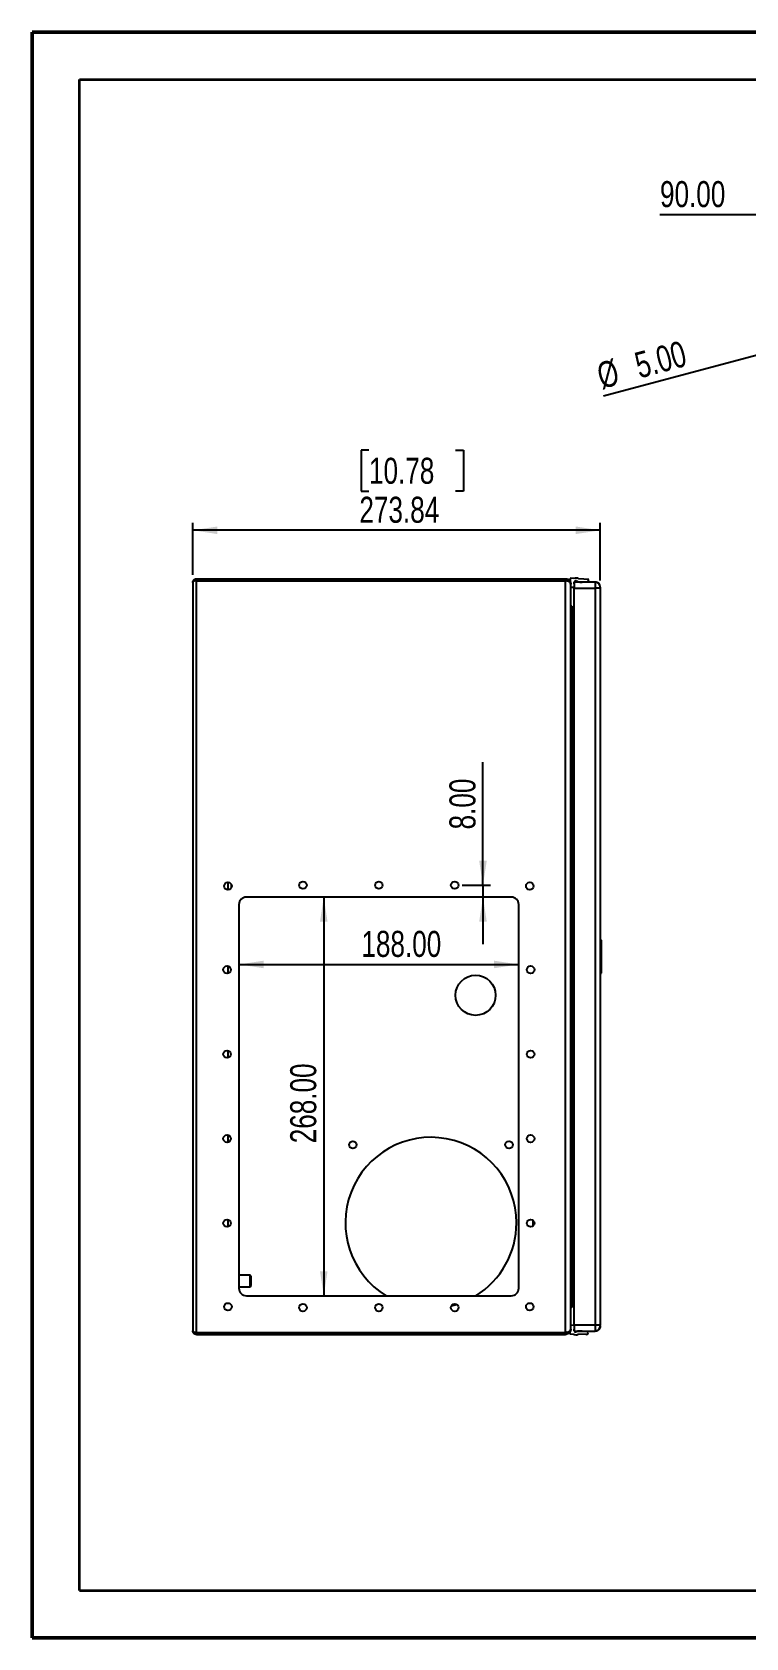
# Model space of a CAD drawing. Header units: millimetres. Extents: x 0 to 279, y 0 to 216.
# Drawn here: x 0 to 95.9, y 0 to 215.9 of the extents above; entities that cross this region are included whole.
import ezdxf

# ---------------------------------------------------------------- set-up
doc = ezdxf.new("R2010")
doc.units = ezdxf.units.MM
doc.layers.add('DIM', color=1, linetype='Continuous')
doc.layers.add('PAGE_BORDER', color=7, linetype='Continuous')
doc.styles.add('SLDTEXTSTYLE0', font='TXT', dxfattribs={"width": 0.75})
doc.dimstyles.new('SLDDIMSTYLE0', dxfattribs={"dimtxt": 3.5, "dimasz": 3.302, "dimexe": 0, "dimexo": 0.0625, "dimgap": 0.875, "dimtad": 1, "dimlfac": 5, "dimrnd": 1e-09, "dimzin": 4, "dimdsep": 46, "dimtxsty": 'SLDTEXTSTYLE0', "dimsah": 1, "dimcen": 0.09, "dimadec": 0, "dimazin": 1, "dimtfac": 1, "dimtofl": 0, "dimtmove": 0, "dimatfit": 3, "dimfxl": 1, "dimfrac": 2, "dimtolj": 1, "dimtzin": 12, "dimarcsym": 0})
doc.dimstyles.new('SLDDIMSTYLE1', dxfattribs={"dimtxt": 3.5, "dimasz": 3.302, "dimexe": 0, "dimexo": 0.0625, "dimgap": 0.875, "dimtad": 1, "dimlfac": 5, "dimrnd": 1e-09, "dimzin": 4, "dimdsep": 46, "dimtxsty": 'SLDTEXTSTYLE0', "dimsah": 1, "dimcen": 0.09, "dimadec": 0, "dimazin": 1, "dimtfac": 1, "dimtmove": 0, "dimatfit": 0, "dimfxl": 1, "dimfrac": 2, "dimtolj": 1, "dimtzin": 12, "dimarcsym": 0})
doc.dimstyles.new('SLDDIMSTYLE2', dxfattribs={"dimtxt": 3.5, "dimasz": 3.302, "dimexe": 0, "dimexo": 0.0625, "dimgap": 0.875, "dimtad": 1, "dimlfac": 5, "dimrnd": 1e-09, "dimzin": 12, "dimdsep": 46, "dimtxsty": 'SLDTEXTSTYLE0', "dimsah": 1, "dimcen": 0.09, "dimadec": 0, "dimazin": 3, "dimtfac": 1, "dimtofl": 0, "dimtmove": 0, "dimatfit": 3, "dimfxl": 1, "dimfrac": 2, "dimtolj": 1, "dimtzin": 12, "dimarcsym": 0})
doc.dimstyles.new('SLDDIMSTYLE5', dxfattribs={"dimtxt": 3.5, "dimasz": 3.302, "dimexe": 0, "dimexo": 0.0625, "dimgap": 0.875, "dimtad": 1, "dimlfac": 5, "dimrnd": 1e-09, "dimzin": 4, "dimdsep": 46, "dimtxsty": 'SLDTEXTSTYLE0', "dimblk1": 'NONE', "dimsah": 1, "dimcen": 0, "dimadec": 0, "dimazin": 1, "dimtfac": 1, "dimtmove": 0, "dimatfit": 3, "dimldrblk": 'NONE', "dimfxl": 1, "dimfrac": 2, "dimtolj": 1, "dimtzin": 12, "dimarcsym": 0})

# ---------------------------------------------------------------- blocks, each defined once
blk = doc.blocks.new('_D')
at = {"layer": 'DIM'}
blk.add_line((39.19, 99.6), (39.19, 46), dxfattribs=at)
for points in [[(39.19, 99.6), (38.69, 96.3), (39.7, 96.3)], [(39.19, 46), (39.7, 49.3), (38.69, 49.3)]]:
    blk.add_solid(points, dxfattribs=at)
at = {"layer": 'DIM', "insert": (34.68, 66.5), "char_height": 3.5, "attachment_point": 1, "rotation": 90, "style": 'SLDTEXTSTYLE0'}
blk.add_mtext('268.00', dxfattribs=at)
blk = doc.blocks.new('_D_1')
at = {"layer": 'DIM'}
blk.add_line((27.79, 90.54), (65.39, 90.54), dxfattribs=at)
for points in [[(27.79, 90.54), (31.1, 90.04), (31.1, 91.05)], [(65.39, 90.54), (62.09, 91.05), (62.09, 90.04)]]:
    blk.add_solid(points, dxfattribs=at)
at = {"layer": 'DIM', "insert": (44.25, 95.06), "char_height": 3.5, "attachment_point": 1, "style": 'SLDTEXTSTYLE0'}
blk.add_mtext('188.00', dxfattribs=at)
blk = doc.blocks.new('_D_2')
at = {"layer": 'DIM'}
for p, q in [((60.59, 101.2), (60.59, 117.76)), ((57.79, 101.2), (61.59, 101.2)), ((60.59, 101.2), (60.59, 99.6)), ((60.59, 99.6), (60.59, 93.25))]:
    blk.add_line(p, q, dxfattribs=at)
for points in [[(60.59, 101.2), (61.1, 104.5), (60.08, 104.5)], [(60.59, 99.6), (60.08, 96.3), (61.1, 96.3)]]:
    blk.add_solid(points, dxfattribs=at)
at = {"layer": 'DIM', "insert": (56.08, 108.7), "char_height": 3.5, "attachment_point": 1, "rotation": 90, "style": 'SLDTEXTSTYLE0'}
blk.add_mtext('8.00', dxfattribs=at)
blk = doc.blocks.new('_D_3')
at = {"layer": 'DIM'}
for p, q in [((45.27, 159.71), (44.2, 159.71)), ((44.2, 159.71), (44.2, 154.16)), ((56.91, 159.71), (57.97, 159.71)), ((57.97, 159.71), (57.97, 154.16)), ((44.2, 154.16), (45.27, 154.16)), ((57.97, 154.16), (56.91, 154.16)), ((21.59, 142.91), (21.59, 149.92)), ((76.36, 142.16), (76.36, 149.92)), ((76.36, 148.92), (21.59, 148.92))]:
    blk.add_line(p, q, dxfattribs=at)
for points in [[(21.59, 148.92), (24.9, 148.41), (24.9, 149.43)], [(76.36, 148.92), (73.06, 149.43), (73.06, 148.41)]]:
    blk.add_solid(points, dxfattribs=at)
at = {"layer": 'DIM', "char_height": 3.5, "attachment_point": 1, "style": 'SLDTEXTSTYLE0'}
for s, insert in [('10.78', (45.27, 158.67)), ('273.84', (43.98, 153.43))]:
    blk.add_mtext(s, dxfattribs=dict(at, insert=insert))
blk = doc.blocks.new('_D_21')
at = {"layer": 'DIM'}
for p, q in [((116.71, 186.32), (116.71, 192.35)), ((98.71, 191.35), (84.38, 191.35)), ((116.71, 191.35), (98.71, 191.35))]:
    blk.add_line(p, q, dxfattribs=at)
for points in [[(98.71, 191.35), (102.01, 190.85), (102.01, 191.86)], [(116.71, 191.35), (113.41, 191.86), (113.41, 190.85)]]:
    blk.add_solid(points, dxfattribs=at)
at = {"layer": 'DIM', "insert": (84.38, 195.87), "char_height": 3.5, "attachment_point": 1, "style": 'SLDTEXTSTYLE0'}
blk.add_mtext('90.00', dxfattribs=at)
blk = doc.blocks.new('_D_24')
at = {"layer": 'DIM'}
for q in [(106.69, 174.95), (76.78, 166.94)]:
    blk.add_line((105.73, 174.69), q, dxfattribs=at)
blk.add_solid([(105.73, 174.69), (102.41, 174.33), (102.67, 173.35)], dxfattribs=at)
at = {"layer": 'DIM', "char_height": 3.5, "attachment_point": 1, "rotation": 15, "style": 'SLDTEXTSTYLE0'}
for s, insert in [('5.00', (80.7, 172.7)), ('%%c', (75.62, 171.28))]:
    blk.add_mtext(s, dxfattribs=dict(at, insert=insert))
blk = doc.blocks.new('_NONE')

msp = doc.modelspace()

# ---------------------------------------------------------------- linework, layer by layer
at = {"color": 7, "linetype": 'Continuous', "lineweight": 50}
for p, q in [((0, 0), (0, 215.9)), ((0, 215.9), (279.4, 215.9)), ((0, 0), (279.4, 0))]:
    msp.add_line(p, q, dxfattribs=at)
at = {"color": 7, "linetype": 'Continuous', "lineweight": 25}
for p, q in [((21.5948, 141.9088), (21.5948, 41.2943)), ((22.0876, 142.1679), (22.0876, 142.4016)), ((22.0876, 142.4016), (71.6785, 142.4016)), ((22.0876, 142.1679), (71.6785, 142.1679)), ((22.0876, 41.0712), (22.0876, 142.132)), ((22.0876, 142.132), (71.6785, 142.132)), ((71.6785, 142.1679), (71.6785, 142.4016)), ((71.6785, 41.0712), (71.6785, 142.132)), ((72.3104, 142.4612), (72.2922, 142.0461)), ((72.8132, 142.4392), (72.3104, 142.4612)), ((72.3948, 141.6494), (72.3948, 141.6853)), ((72.3948, 41.5538), (72.3948, 141.6494)), ((72.3948, 141.288), (72.7622, 141.2719)), ((72.8495, 141.7659), (72.8571, 141.9395)), ((72.8571, 141.9545), (72.8571, 141.157)), ((75.6765, 141.9545), (72.8571, 141.9545)), ((72.8571, 141.157), (75.6765, 141.157)), ((72.8571, 42.0467), (72.8571, 141.1565)), ((72.8571, 141.1565), (75.6765, 141.1565)), ((74.7959, 142.3227), (73.4783, 142.3802)), ((73.6712, 141.965), (73.9107, 141.9545)), ((74.7892, 142.1704), (74.7959, 142.3227)), ((75.6765, 141.9545), (75.6765, 141.157)), ((75.6765, 141.1565), (75.6765, 42.0467)), ((76.3623, 141.1565), (75.6765, 141.1565)), ((76.3623, 141.157), (76.3623, 141.1565)), ((76.3623, 141.1565), (76.3623, 42.0467)), ((72.6234, 138.4036), (72.6234, 138.6373)), ((72.6234, 138.6373), (72.8571, 138.6373)), ((72.8571, 138.4036), (72.6234, 138.4036)), ((72.6234, 138.3677), (72.6234, 44.8354)), ((72.6234, 138.3677), (72.8571, 138.3677)), ((26.2989, 101.5892), (26.2989, 100.5796)), ((26.7917, 100.9265), (26.7917, 101.2423)), ((64.3948, 99.6016), (28.7948, 99.6016)), ((27.7948, 98.6016), (27.7948, 47.0016)), ((65.3948, 47.0016), (65.3948, 98.6016)), ((76.5096, 93.8241), (76.3623, 93.8241)), ((76.535, 93.7987), (76.5096, 93.8241)), ((76.5096, 89.3791), (76.5096, 93.8241)), ((76.535, 89.4045), (76.535, 93.7987)), ((26.2989, 90.3357), (26.2989, 89.3474)), ((76.3623, 89.3791), (76.5096, 89.3791)), ((76.5096, 89.3791), (76.535, 89.4045)), ((26.2989, 78.9757), (26.2989, 77.9874)), ((26.2989, 67.6157), (26.2989, 66.6274)), ((26.2989, 56.2557), (26.2989, 55.2674)), ((67.3504, 55.4029), (67.3504, 56.1202)), ((29.2961, 48.7812), (27.7948, 48.7812)), ((29.4485, 48.6288), (29.2961, 48.7812)), ((29.2961, 47.2085), (29.2961, 48.7812)), ((29.4485, 47.3609), (29.4485, 48.6288)), ((27.7948, 47.2085), (29.2961, 47.2085)), ((28.7948, 46.0016), (64.3948, 46.0016)), ((29.2961, 47.2085), (29.4485, 47.3609)), ((56.3475, 44.6359), (57.0549, 44.8344)), ((72.6234, 44.8354), (72.8571, 44.8354)), ((72.6234, 44.7995), (72.6234, 44.5658)), ((72.6234, 44.7995), (72.8571, 44.7995)), ((72.6234, 44.5658), (72.8571, 44.5658)), ((22.0876, 41.0712), (71.6785, 41.0712)), ((22.0876, 41.0352), (22.0876, 40.8016)), ((71.6785, 41.0352), (22.0876, 41.0352)), ((71.6785, 40.8016), (71.6785, 41.0352)), ((72.2714, 41.1432), (72.2594, 40.8674)), ((72.8132, 42.0127), (72.3948, 42.031)), ((72.3948, 41.5178), (72.3948, 41.5538)), ((72.8132, 42.0127), (72.8571, 42.0315)), ((72.8495, 41.3394), (72.8571, 41.513)), ((75.6765, 42.0467), (72.8571, 42.0467)), ((72.8571, 42.0462), (72.8571, 41.2486)), ((75.6765, 42.0462), (72.8571, 42.0462)), ((72.8571, 41.2486), (75.6765, 41.2486)), ((73.9107, 41.2486), (73.3598, 41.2245)), ((76.3623, 42.0467), (75.6765, 42.0467)), ((75.6765, 42.0462), (75.6765, 41.2486)), ((76.3623, 42.0467), (76.3623, 42.0462)), ((22.0876, 40.8016), (71.6785, 40.8016)), ((72.2594, 40.8674), (72.7622, 40.8454)), ((73.3776, 40.8185), (74.3642, 40.8616))]:
    msp.add_line(p, q, dxfattribs=at)
at = {"color": 7, "linetype": 'Continuous', "lineweight": 25, "flags": 128}
for points in [[(72.7622, 141.2719), (72.8337, 141.2358), (72.8571, 141.2262)], [(72.8571, 141.7014), (72.8538, 141.7147), (72.8495, 141.7659)], [(72.8571, 41.2748), (72.8538, 41.2881), (72.8495, 41.3394)]]:
    msp.add_lwpolyline(points, dxfattribs=at)
at = {"color": 7, "linetype": 'Continuous', "lineweight": 25}
for centre, radius in [((26.312, 101.0844), 0.505), ((36.3948, 101.2016), 0.505), ((46.5948, 101.2016), 0.505), ((56.7948, 101.2016), 0.505), ((66.8777, 101.0844), 0.505), ((26.1948, 89.8416), 0.505), ((59.5948, 86.4016), 2.7), ((66.9948, 89.8416), 0.505), ((26.1948, 78.4816), 0.505), ((66.9948, 78.4816), 0.505), ((26.1948, 67.1216), 0.505), ((66.9948, 67.1216), 0.505), ((43.0948, 66.3016), 0.5), ((64.0948, 66.3016), 0.5), ((26.1948, 55.7616), 0.505), ((66.9948, 55.7616), 0.505), ((26.312, 44.5187), 0.505), ((36.3948, 44.4016), 0.505), ((46.5948, 44.4016), 0.505), ((56.7948, 44.4016), 0.505), ((66.8777, 44.5187), 0.505)]:
    msp.add_circle(centre, radius, dxfattribs=at)
for centre, radius, start, end in [((73.0954, 141.8421), 0.6604, 54.56174, 115.295772), ((73.0601, 141.9306), 0.2032, 61.208326, 173.25108), ((73.7223, 143.1356), 1.1718, 241.208326, 267.5), ((74.5355, 142.1815), 0.254, 296.676298, 357.5), ((75.6765, 141.2687), 0.6858, 0, 90), ((28.7948, 98.6016), 1, 90, 180), ((64.3948, 98.6016), 1, 360, 90), ((53.5948, 55.8016), 11.5, 0, 238.448909), ((53.5948, 55.8016), 11.5, 301.551091, 0), ((28.7948, 47.0016), 1, 180, 270), ((64.3948, 47.0016), 1, 270, 0), ((73.0525, 41.3305), 0.2032, 203.773681, 293.791674), ((73.4315, 40.665), 0.5641, 97.303184, 121.77309), ((74.4432, 41.0086), 0.263, 1.375182, 65.859057), ((75.6765, 41.9344), 0.6858, 270, 0), ((73.0954, 41.4156), 0.6604, 239.704228, 295.295772), ((74.503, 41.0101), 0.2032, 226.932716, 1.375182)]:
    msp.add_arc(centre, radius, start, end, dxfattribs=at)
for points, knots in [([(21.5948, 141.9088), (21.5948, 141.9499), (21.6, 141.9909), (21.6199, 142.0693), (21.6346, 142.1066), (21.6892, 142.2089), (21.7394, 142.2636), (21.8445, 142.3424), (21.8991, 142.3671), (22.0001, 142.3966), (22.0465, 142.4016), (22.0876, 142.4016)], [0, 0, 0, 0, 0.125, 0.125, 0.25, 0.25, 0.5, 0.5, 0.75, 0.75, 1, 1, 1, 1]), ([(22.0876, 142.132), (22.0465, 142.132), (22.0001, 142.1297), (21.8991, 142.1164), (21.8445, 142.1052), (21.7394, 142.0695), (21.6892, 142.0447), (21.6346, 141.9984), (21.6199, 141.9815), (21.6, 141.946), (21.5948, 141.9274), (21.5948, 141.9088)], [0, 0, 0, 0, 0.25, 0.25, 0.5, 0.5, 0.75, 0.75, 0.875, 0.875, 1, 1, 1, 1]), ([(21.9412, 142.1191), (21.9485, 142.1252), (21.9724, 142.1451), (22.0155, 142.1591), (22.0583, 142.1669), (22.0778, 142.1676), (22.0876, 142.1679)], [0, 0, 0, 0, 0.19581344, 0.64629472, 0.82128015, 1, 1, 1, 1]), ([(71.6785, 142.4016), (71.7382, 142.4016), (71.8057, 142.3943), (71.9524, 142.3515), (72.0319, 142.3156), (72.1465, 142.2297), (72.1838, 142.1957), (72.2526, 142.1168), (72.2841, 142.0719), (72.337, 141.9728), (72.3583, 141.9186), (72.3872, 141.8046), (72.3948, 141.745), (72.3948, 141.6853)], [0, 0, 0, 0, 0.25, 0.25, 0.5, 0.5, 0.625, 0.625, 0.75, 0.75, 0.875, 0.875, 1, 1, 1, 1]), ([(71.6785, 142.1679), (71.6996, 142.167), (71.761, 142.1643), (71.8476, 142.1434), (71.8975, 142.1115), (71.9172, 142.0989)], [0, 0, 0, 0, 0.24019302, 0.69956489, 1, 1, 1, 1]), ([(72.3948, 141.6494), (72.3838, 141.714), (72.3619, 141.8426), (72.1989, 141.9966), (71.9855, 142.0946), (71.8067, 142.1292), (71.7028, 142.1314), (71.6785, 142.132)], [0, 0, 0, 0, 0.2791987, 0.55594166, 0.74806193, 0.94114863, 1, 1, 1, 1]), ([(76.3623, 141.2687), (76.3595, 141.3147), (76.3521, 141.4375), (76.2757, 141.6276), (76.1241, 141.8047), (75.917, 141.9295), (75.7582, 141.946), (75.6765, 141.9545)], [0, 0, 0, 0, 0.12854858, 0.3432692, 0.55798968, 0.77270473, 1, 1, 1, 1]), ([(76.3623, 141.2687), (76.3623, 141.2672), (76.3623, 141.2649), (76.3623, 141.251), (76.3623, 141.2366), (76.3623, 141.2188), (76.3623, 141.1927), (76.3623, 141.171), (76.3623, 141.157)], [0, 0, 0, 0, 0.239446739, 0.369419897, 0.499995046, 0.629969468, 0.760553261, 1, 1, 1, 1]), ([(72.3948, 138.8659), (72.3948, 138.8278), (72.4048, 138.7899), (72.4386, 138.7267), (72.4619, 138.7013), (72.5106, 138.6647), (72.536, 138.6533), (72.5828, 138.6396), (72.6044, 138.6373), (72.6234, 138.6373)], [0, 0, 0, 0, 0.25, 0.25, 0.5, 0.5, 0.75, 0.75, 1, 1, 1, 1]), ([(72.6234, 138.3677), (72.6044, 138.3677), (72.5828, 138.3724), (72.536, 138.4), (72.5106, 138.4232), (72.4619, 138.4971), (72.4386, 138.5484), (72.4048, 138.6764), (72.3948, 138.7529), (72.3948, 138.83)], [0, 0, 0, 0, 0.25, 0.25, 0.5, 0.5, 0.75, 0.75, 1, 1, 1, 1]), ([(72.6234, 138.4036), (72.6048, 138.4038), (72.571, 138.4043), (72.5397, 138.4132), (72.5255, 138.4172)], [0, 0, 0, 0, 0.54853645, 1, 1, 1, 1]), ([(72.3948, 44.3732), (72.3948, 44.4502), (72.4048, 44.5267), (72.4386, 44.6547), (72.4619, 44.706), (72.5106, 44.78), (72.536, 44.8031), (72.5828, 44.8308), (72.6044, 44.8354), (72.6234, 44.8354)], [0, 0, 0, 0, 0.25, 0.25, 0.5, 0.5, 0.75, 0.75, 1, 1, 1, 1]), ([(72.6234, 44.5658), (72.6044, 44.5658), (72.5828, 44.5635), (72.536, 44.5499), (72.5106, 44.5384), (72.4619, 44.5018), (72.4386, 44.4765), (72.4048, 44.4132), (72.3948, 44.3753), (72.3948, 44.3372)], [0, 0, 0, 0, 0.25, 0.25, 0.5, 0.5, 0.75, 0.75, 1, 1, 1, 1]), ([(72.5262, 44.7879), (72.5295, 44.7891), (72.5592, 44.7993), (72.5932, 44.7994), (72.6234, 44.7995)], [0, 0, 0, 0, 0.10958759, 1, 1, 1, 1]), ([(21.5948, 41.2943), (21.5948, 41.2757), (21.6, 41.2571), (21.6199, 41.2216), (21.6346, 41.2047), (21.6892, 41.1584), (21.7394, 41.1336), (21.8445, 41.0979), (21.8991, 41.0868), (22.0001, 41.0734), (22.0465, 41.0712), (22.0876, 41.0712)], [0, 0, 0, 0, 0.125, 0.125, 0.25, 0.25, 0.5, 0.5, 0.75, 0.75, 1, 1, 1, 1]), ([(22.0876, 40.8016), (22.0465, 40.8016), (22.0001, 40.8066), (21.8991, 40.836), (21.8445, 40.8607), (21.7394, 40.9395), (21.6892, 40.9942), (21.6346, 41.0965), (21.6199, 41.1338), (21.6, 41.2122), (21.5948, 41.2533), (21.5948, 41.2943)], [0, 0, 0, 0, 0.25, 0.25, 0.5, 0.5, 0.75, 0.75, 0.875, 0.875, 1, 1, 1, 1]), ([(22.0876, 41.0352), (22.0757, 41.0357), (22.0409, 41.0372), (21.9865, 41.0522), (21.9528, 41.0742), (21.9367, 41.0847)], [0, 0, 0, 0, 0.21117507, 0.62158921, 1, 1, 1, 1]), ([(71.6785, 41.0712), (71.7123, 41.0721), (71.8142, 41.0751), (71.9794, 41.1091), (72.1544, 41.184), (72.2971, 41.2956), (72.3813, 41.4247), (72.3908, 41.5153), (72.3948, 41.5538)], [0, 0, 0, 0, 0.08162035, 0.24654308, 0.41600097, 0.6082762, 0.83344886, 1, 1, 1, 1]), ([(72.3948, 41.5178), (72.3948, 41.4581), (72.3872, 41.3985), (72.3583, 41.2846), (72.337, 41.2303), (72.2841, 41.1312), (72.2526, 41.0863), (72.1838, 41.0074), (72.1465, 40.9735), (72.0319, 40.8875), (71.9524, 40.8516), (71.8057, 40.8088), (71.7382, 40.8016), (71.6785, 40.8016)], [0, 0, 0, 0, 0.125, 0.125, 0.25, 0.25, 0.375, 0.375, 0.5, 0.5, 0.75, 0.75, 1, 1, 1, 1]), ([(71.9171, 41.1028), (71.9075, 41.0959), (71.8678, 41.0672), (71.7829, 41.042), (71.7093, 41.0372), (71.6785, 41.0352)], [0, 0, 0, 0, 0.15545725, 0.64738049, 1, 1, 1, 1]), ([(76.3623, 41.9344), (76.3595, 41.8884), (76.3521, 41.7656), (76.2757, 41.5755), (76.1241, 41.3984), (75.917, 41.2736), (75.7582, 41.2571), (75.6765, 41.2486)], [0, 0, 0, 0, 0.12854858, 0.3432692, 0.55798968, 0.77270473, 1, 1, 1, 1]), ([(76.3623, 41.9344), (76.3623, 41.9359), (76.3623, 41.9382), (76.3623, 41.9521), (76.3623, 41.9666), (76.3623, 41.9844), (76.3623, 42.0104), (76.3623, 42.0321), (76.3623, 42.0462)], [0, 0, 0, 0, 0.2394465, 0.37002232, 0.49999661, 0.6305956, 0.7605535, 1, 1, 1, 1])]:
    msp.add_open_spline(points, degree=3, knots=knots, dxfattribs=at)
at = {"layer": 'PAGE_BORDER', "lineweight": 35}
for p, q in [((6.35, 209.55), (273.05, 209.55)), ((6.35, 6.35), (6.35, 209.55)), ((6.35, 6.35), (273.05, 6.35))]:
    msp.add_line(p, q, dxfattribs=at)

# ---------------------------------------------------------------- dimensions: what is measured, and where the dimension line sits
at = {"layer": 'DIM'}
for base, p1, p2, dimstyle, picture, middle in [((98.7101, 191.3536), (116.7101, 185.3243), (98.7101, 202.8315), 'SLDDIMSTYLE0', '_D_21', (90.1985, 191.3536)), ((21.5948, 148.9215), (76.3623, 141.1565), (21.5948, 141.9088), 'SLDDIMSTYLE2', '_D_3', (51.0876, 148.9215)), ((65.3948, 90.544), (27.7948, 98.6016), (65.3948, 98.6016), 'SLDDIMSTYLE0', '_D_1', (51.3571, 90.544))]:
    dim = msp.add_linear_dim(base=base, p1=p1, p2=p2, dimstyle=dimstyle, dxfattribs=at)
    dim.commit()
    dim.dimension.update_dxf_attribs({"geometry": picture, "text_midpoint": middle, "dimtype": 160})
dim = msp.add_diameter_dim_2p(p1=(106.693, 174.9537), p2=(105.7271, 174.6948), dimstyle='SLDDIMSTYLE5', dxfattribs=at)
dim.commit()
dim.dimension.update_dxf_attribs({"geometry": '_D_24', "text_midpoint": (83.5415, 168.7502), "dimtype": 163})
for base, p1, p2, dimstyle, picture, middle in [((60.5881, 99.6016), (56.7948, 101.2016), (64.3948, 99.6016), 'SLDDIMSTYLE1', '_D_2', (60.5881, 113.2301)), ((39.1938, 46.0016), (28.7948, 99.6016), (28.7948, 46.0016), 'SLDDIMSTYLE0', '_D', (39.1938, 73.6089))]:
    dim = msp.add_linear_dim(base=base, p1=p1, p2=p2, angle=90, dimstyle=dimstyle, dxfattribs=at)
    dim.commit()
    dim.dimension.update_dxf_attribs({"geometry": picture, "text_midpoint": middle, "dimtype": 160})

doc.saveas('drawing.dxf')
